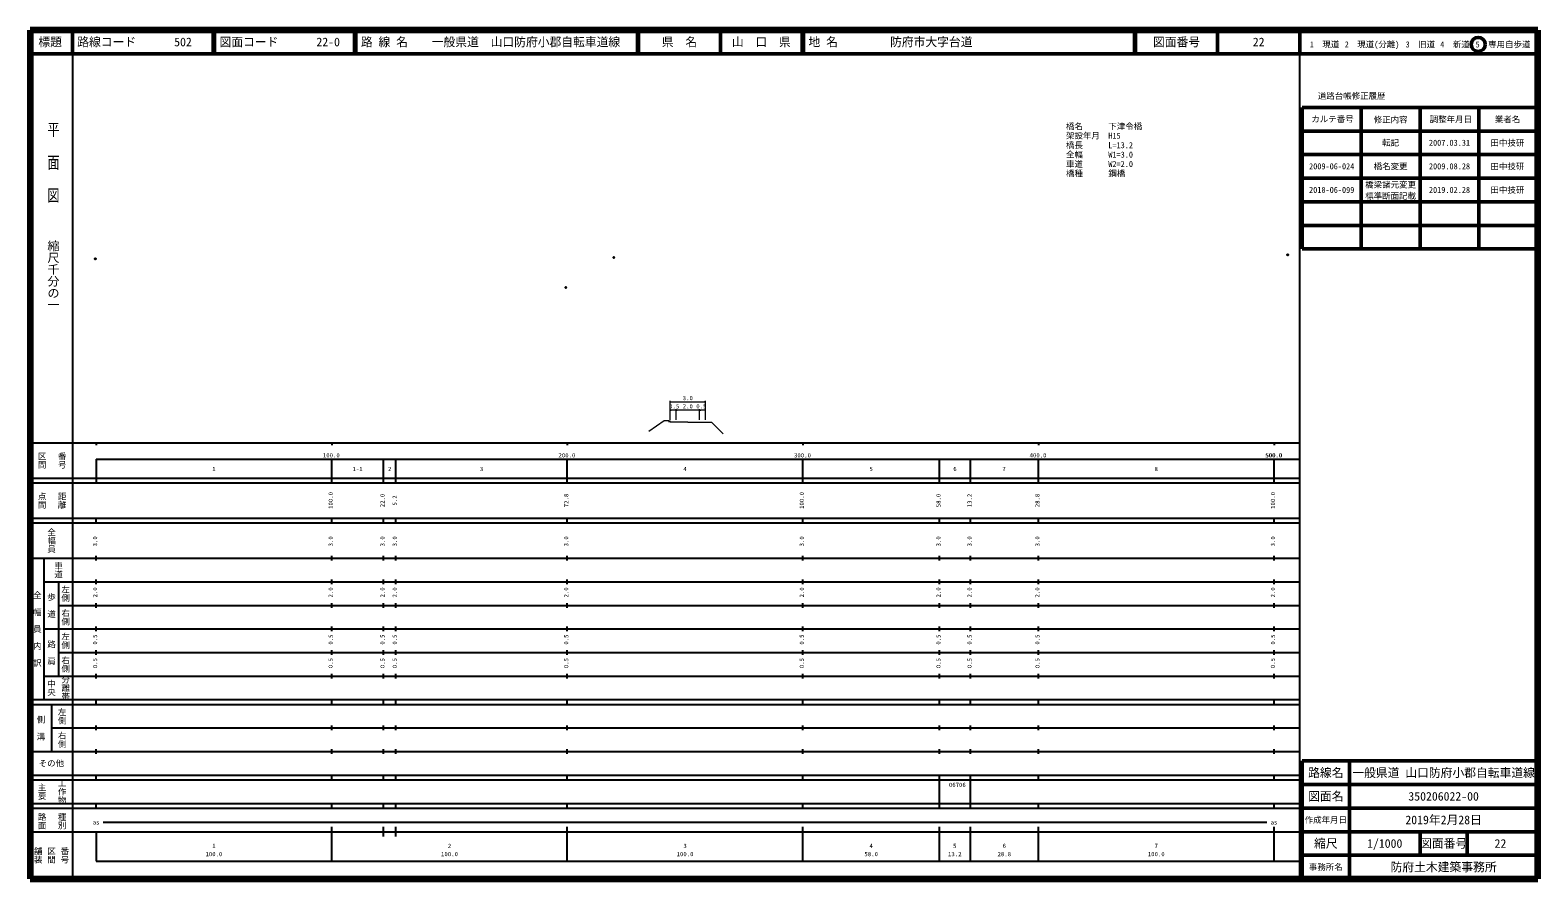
# Model space of a CAD drawing. Units: millimetres on the paper, with parts at other scales. Extents: x 40 to 680, y 20 to 380.
import ezdxf
from ezdxf.enums import TextEntityAlignment as Align

# ---------------------------------------------------------------- set-up
doc = ezdxf.new("R2010")
doc.units = ezdxf.units.MM
doc.header["$PDMODE"] = 32
doc.header["$PDSIZE"] = 0.5
doc.layers.add('M-OTRS', color=6, linetype='Continuous')
doc.layers.add('M-TTL-TXT', color=7, linetype='Continuous')
for name, color, linetype, lineweight in [('M-STR-HTXT', 7, 'Continuous', 13), ('M-TTL', 2, 'Continuous', 140), ('M-TTL-BAND', 7, 'Continuous', 25), ('M-TTL-FRAM', 2, 'Continuous', 50), ('M-TTL-LINE', 7, 'Continuous', 50)]:
    doc.layers.add(name, color=color, linetype=linetype, lineweight=lineweight)
doc.styles.add('@ＭＳ ゴシック', font='')
doc.styles.add('ＭＳ ゴシック', font='')
doc.styles.get('@ＭＳ ゴシック').set_extended_font_data('@MS Gothic')
doc.styles.get('ＭＳ ゴシック').set_extended_font_data('MS Gothic')

msp = doc.modelspace()

# ---------------------------------------------------------------- linework, layer by layer
at = {"layer": 'M-OTRS'}
for p in [(67.651, 283), (287.782, 283.575), (573.824, 284.712), (267.396, 270.872)]:
    msp.add_point(p, dxfattribs=at)
at = {"layer": 'M-STR-HTXT'}
for p, q in [((311.658, 214.739), (311.658, 222.739)), ((311.658, 222.239), (312.158, 222.322)), ((326.658, 222.239), (311.658, 222.239)), ((311.658, 218.739), (312.158, 218.822)), ((314.158, 218.739), (311.658, 218.739)), ((314.158, 218.739), (313.658, 218.822)), ((314.158, 214.739), (314.158, 219.239)), ((314.158, 218.739), (314.658, 218.822)), ((324.158, 218.739), (314.158, 218.739)), ((324.158, 218.739), (323.658, 218.822)), ((324.158, 214.739), (324.158, 219.239)), ((324.158, 218.739), (324.658, 218.822)), ((326.658, 218.739), (324.158, 218.739)), ((326.658, 222.239), (326.158, 222.322)), ((326.658, 218.739), (326.158, 218.822)), ((326.658, 214.739), (326.658, 222.739)), ((309.158, 214.239), (302.658, 209.739)), ((310.158, 214.239), (309.158, 214.239)), ((311.158, 214.239), (310.158, 214.239)), ((311.158, 214.239), (311.658, 214.239)), ((311.158, 214.239), (311.158, 213.739)), ((311.658, 213.739), (311.658, 214.239)), ((314.158, 213.739), (311.658, 213.739)), ((319.158, 213.739), (314.158, 213.739)), ((319.158, 213.739), (324.158, 213.739)), ((324.158, 213.739), (326.658, 213.739)), ((326.658, 213.739), (327.658, 213.739)), ((327.658, 213.739), (329.158, 213.739)), ((329.158, 213.739), (334.158, 208.739))]:
    msp.add_line(p, q, dxfattribs=at)
at = {"layer": 'M-TTL'}
for p, q in [((40, 380), (40, 20)), ((680, 380), (40, 380)), ((680, 20), (680, 380)), ((40, 20), (680, 20))]:
    msp.add_line(p, q, dxfattribs=at)
at = {"layer": 'M-TTL-BAND'}
for p, q in [((58, 370), (58, 20)), ((579, 20), (579, 370)), ((40, 205), (579, 205)), ((68, 205), (68, 204)), ((168, 205), (168, 204)), ((268, 205), (268, 204)), ((368, 205), (368, 204)), ((468, 205), (468, 204)), ((568, 205), (568, 204)), ((68, 198), (579, 198)), ((68, 198), (68, 188)), ((168, 188), (168, 198)), ((190, 188), (190, 198)), ((195.2, 188), (195.2, 198)), ((268, 188), (268, 198)), ((368, 188), (368, 198)), ((426, 188), (426, 198)), ((439.2, 188), (439.2, 198)), ((468, 188), (468, 198)), ((568, 188), (568, 198)), ((40, 190), (579, 190)), ((40, 188), (579, 188)), ((40, 173), (579, 173)), ((68, 171), (68, 173)), ((168, 171), (168, 173)), ((190, 171), (190, 173)), ((195.2, 171), (195.2, 173)), ((268, 171), (268, 173)), ((368, 171), (368, 173)), ((426, 171), (426, 173)), ((439.2, 171), (439.2, 173)), ((468, 171), (468, 173)), ((568, 171), (568, 173)), ((40, 171), (579, 171)), ((40, 156), (579, 156)), ((46, 96), (46, 156)), ((68, 155), (68, 157)), ((168, 155), (168, 157)), ((190, 155), (190, 157)), ((195.2, 155), (195.2, 157)), ((268, 155), (268, 157)), ((368, 155), (368, 157)), ((426, 155), (426, 157)), ((439.2, 155), (439.2, 157)), ((468, 155), (468, 157)), ((568, 155), (568, 157)), ((46, 146), (579, 146)), ((52, 146), (52, 106)), ((68, 145), (68, 147)), ((168, 145), (168, 147)), ((190, 145), (190, 147)), ((195.2, 145), (195.2, 147)), ((268, 145), (268, 147)), ((368, 145), (368, 147)), ((426, 145), (426, 147)), ((439.2, 145), (439.2, 147)), ((468, 145), (468, 147)), ((568, 145), (568, 147)), ((52, 136), (579, 136)), ((68, 135), (68, 137)), ((168, 135), (168, 137)), ((190, 135), (190, 137)), ((195.2, 135), (195.2, 137)), ((268, 135), (268, 137)), ((368, 135), (368, 137)), ((426, 135), (426, 137)), ((439.2, 135), (439.2, 137)), ((468, 135), (468, 137)), ((568, 135), (568, 137)), ((46, 126), (579, 126)), ((68, 125), (68, 127)), ((168, 125), (168, 127)), ((190, 125), (190, 127)), ((195.2, 125), (195.2, 127)), ((268, 125), (268, 127)), ((368, 125), (368, 127)), ((426, 125), (426, 127)), ((439.2, 125), (439.2, 127)), ((468, 125), (468, 127)), ((568, 125), (568, 127)), ((52, 116), (579, 116)), ((68, 115), (68, 117)), ((168, 115), (168, 117)), ((190, 115), (190, 117)), ((195.2, 115), (195.2, 117)), ((268, 115), (268, 117)), ((368, 115), (368, 117)), ((426, 115), (426, 117)), ((439.2, 115), (439.2, 117)), ((468, 115), (468, 117)), ((568, 115), (568, 117)), ((46, 106), (579, 106)), ((68, 105), (68, 107)), ((168, 105), (168, 107)), ((190, 105), (190, 107)), ((195.2, 105), (195.2, 107)), ((268, 105), (268, 107)), ((368, 105), (368, 107)), ((426, 105), (426, 107)), ((439.2, 105), (439.2, 107)), ((468, 105), (468, 107)), ((568, 105), (568, 107)), ((40, 96), (579, 96)), ((68, 94), (68, 96)), ((168, 94), (168, 96)), ((190, 94), (190, 96)), ((195.2, 94), (195.2, 96)), ((268, 94), (268, 96)), ((368, 94), (368, 96)), ((426, 94), (426, 96)), ((439.2, 94), (439.2, 96)), ((468, 94), (468, 96)), ((568, 94), (568, 96)), ((40, 94), (579, 94)), ((49, 94), (49, 74)), ((49, 84), (579, 84)), ((68, 83), (68, 85)), ((168, 83), (168, 85)), ((190, 83), (190, 85)), ((195.2, 83), (195.2, 85)), ((268, 83), (268, 85)), ((368, 83), (368, 85)), ((426, 83), (426, 85)), ((439.2, 83), (439.2, 85)), ((468, 83), (468, 85)), ((568, 83), (568, 85)), ((40, 74), (579, 74)), ((68, 73), (68, 75)), ((168, 73), (168, 75)), ((190, 73), (190, 75)), ((195.2, 73), (195.2, 75)), ((268, 73), (268, 75)), ((368, 73), (368, 75)), ((426, 73), (426, 75)), ((439.2, 73), (439.2, 75)), ((468, 73), (468, 75)), ((568, 73), (568, 75)), ((40, 64), (579, 64)), ((68, 62), (68, 64)), ((168, 62), (168, 64)), ((190, 62), (190, 64)), ((195.2, 62), (195.2, 64)), ((268, 62), (268, 64)), ((368, 62), (368, 64)), ((426, 62), (426, 64)), ((439.2, 62), (439.2, 64)), ((468, 62), (468, 64)), ((568, 62), (568, 64)), ((40, 62), (579, 62)), ((426, 52), (426, 62)), ((439.2, 52), (439.2, 62)), ((40, 52), (579, 52)), ((68, 50), (68, 52)), ((168, 50), (168, 52)), ((190, 50), (190, 52)), ((195.2, 50), (195.2, 52)), ((268, 50), (268, 52)), ((368, 50), (368, 52)), ((426, 50), (426, 52)), ((439.2, 50), (439.2, 52)), ((468, 50), (468, 52)), ((568, 50), (568, 52)), ((40, 50), (579, 50)), ((40, 40), (579, 40)), ((68, 40), (68, 27.5)), ((71, 44), (565, 44)), ((168, 27.5), (168, 42)), ((190, 38), (190, 42)), ((195.2, 38), (195.2, 42)), ((268, 27.5), (268, 42)), ((368, 27.5), (368, 42)), ((426, 27.5), (426, 42)), ((439.2, 27.5), (439.2, 42)), ((468, 27.5), (468, 42)), ((568, 27.5), (568, 42)), ((68, 27.5), (579, 27.5))]:
    msp.add_line(p, q, dxfattribs=at)
at = {"layer": 'M-TTL-FRAM'}
for p, q in [((580, 347.197), (580, 287.197)), ((580, 347.197), (680, 347.197)), ((580, 287.197), (680, 287.197)), ((680, 70), (580, 70)), ((580, 70), (580, 20))]:
    msp.add_line(p, q, dxfattribs=at)
at = {"layer": 'M-TTL-LINE'}
for p, q in [((58, 380), (58, 370)), ((117.75, 380), (117.75, 370)), ((118.25, 380), (118.25, 370)), ((177.75, 380), (177.75, 370)), ((178.25, 380), (178.25, 370)), ((297.75, 380), (297.75, 370)), ((298.25, 380), (298.25, 370)), ((333, 380), (333, 370)), ((367.75, 380), (367.75, 370)), ((368.25, 380), (368.25, 370)), ((508.747, 380), (508.747, 370)), ((509.247, 380), (509.247, 370)), ((543.997, 380), (543.997, 370)), ((579, 380), (579, 370)), ((40, 370), (680, 370)), ((605, 347.197), (605, 287.197)), ((630, 347.197), (630, 287.197)), ((655, 347.197), (655, 287.197)), ((580, 337.197), (680, 337.197)), ((580, 327.197), (680, 327.197)), ((580, 317.197), (680, 317.197)), ((580, 307.197), (680, 307.197)), ((580, 297.197), (680, 297.197)), ((600, 70), (600, 20)), ((680, 60), (580, 60)), ((680, 50), (580, 50)), ((680, 40), (580, 40)), ((630, 40), (630, 30)), ((650, 40), (650, 30)), ((680, 30), (580, 30))]:
    msp.add_line(p, q, dxfattribs=at)
msp.add_circle((654.688, 373.958), 3, dxfattribs=at)

# ---------------------------------------------------------------- texts
at = {"layer": 'M-STR-HTXT', "style": 'ＭＳ ゴシック'}
for s, p in [('橋名\u3000\u3000\u3000下津令橋', (479.713, 340.499)), ('橋長\u3000\u3000\u3000L=13.2', (479.713, 332.499)), ('架設年月\u3000H15', (479.713, 336.499)), ('全幅\u3000\u3000\u3000W1=3.0', (479.713, 328.499)), ('橋種\u3000\u3000\u3000鋼橋', (479.713, 320.499)), ('車道\u3000\u3000\u3000W2=2.0', (479.713, 324.499))]:
    msp.add_text(s, height=2.566, dxfattribs=at).set_placement(p, align=Align.TOP_LEFT)
for s, p in [('3.0', (319.158, 222.489)), ('0.5', (313.408, 218.989)), ('2.0', (319.158, 218.989)), ('0.5', (324.908, 218.989))]:
    msp.add_text(s, height=1.833, dxfattribs=at).set_placement(p, align=Align.BOTTOM_CENTER)
at = {"layer": 'M-TTL-BAND', "style": '@ＭＳ ゴシック', "width": 1.4}
msp.add_text('平  面  図', height=3.666, rotation=270, dxfattribs=at).set_placement((49.777, 306.475), align=Align.MIDDLE_RIGHT)
at = {"layer": 'M-TTL-BAND', "style": '@ＭＳ ゴシック'}
msp.add_text('縮尺千分の一', height=3.666, rotation=270, dxfattribs=at).set_placement((49.777, 261.03), align=Align.MIDDLE_RIGHT)
for s, p in [('区間', (45, 197.5)), ('番号', (53.5, 197.5)), ('点間', (45, 180.5)), ('距離', (53.5, 180.5)), ('全幅員', (49, 163.5)), ('車道', (52, 151)), ('全\u3000幅\u3000員\u3000内\u3000訳', (43, 126)), ('歩\u3000道', (49, 136)), ('左側', (55, 141)), ('右側', (55, 131)), ('左側', (55, 121)), ('路\u3000肩', (49, 116)), ('右側', (55, 111)), ('中央', (49, 101)), ('分離帯', (55, 101)), ('左側', (53.5, 89)), ('側\u3000溝', (44.5, 84)), ('右側', (53.5, 79)), ('主要', (45, 57)), ('工作物', (53.5, 57)), ('路面', (45, 44.5)), ('種別', (53.5, 44.5)), ('舗装', (43.333, 30)), ('区間', (49, 30)), ('番号', (54.667, 30))]:
    msp.add_text(s, height=2.566, rotation=270, dxfattribs=at).set_placement(p, align=Align.MIDDLE_CENTER)
at = {"layer": 'M-TTL-BAND', "style": 'ＭＳ ゴシック'}
for s, p in [('100.0', (167.844, 198.195)), ('200.0', (267.844, 198.195)), ('300.0', (367.844, 198.195)), ('400.0', (467.844, 198.195)), ('500.0', (567.844, 198.195)), ('500.0', (568, 198.195)), ('1', (118, 192.405)), ('1-1', (179, 192.405)), ('2', (192.6, 192.405)), ('3', (231.6, 192.405)), ('4', (318, 192.405)), ('5', (397, 192.405)), ('6', (432.6, 192.405)), ('7', (453.4, 192.405)), ('8', (518, 192.405)), ('as', (68, 42.5)), ('as', (568, 42.5)), ('1', (118, 32.523)), ('2', (218, 32.523)), ('3', (318, 32.523)), ('4', (397, 32.523)), ('5', (432.5, 32.523)), ('6', (453.5, 32.523)), ('7', (518, 32.523)), ('100.0', (118, 29.033)), ('100.0', (218, 29.033)), ('100.0', (318, 29.033)), ('58.0', (397, 29.033)), ('13.2', (432.5, 29.033)), ('28.8', (453.5, 29.033)), ('100.0', (518, 29.033))]:
    msp.add_text(s, height=1.833, dxfattribs=at).set_placement(p, align=Align.BOTTOM_CENTER)
for s, p in [('100.0', (169, 180.5)), ('22.0', (191, 180.5)), ('5.2', (196.2, 180.5)), ('72.8', (269, 180.5)), ('100.0', (369, 180.5)), ('58.0', (427, 180.5)), ('13.2', (440.2, 180.5)), ('28.8', (469, 180.5)), ('100.0', (569, 180.5)), ('3.0', (69, 163.174)), ('3.0', (169, 163.174)), ('3.0', (191, 163.174)), ('3.0', (196.2, 163.174)), ('3.0', (269, 163.174)), ('3.0', (369, 163.174)), ('3.0', (427, 163.174)), ('3.0', (440.2, 163.174)), ('3.0', (469, 163.174)), ('3.0', (569, 163.174)), ('2.0', (69, 141.5)), ('2.0', (169, 141.5)), ('2.0', (191, 141.5)), ('2.0', (196.2, 141.5)), ('2.0', (269, 141.5)), ('2.0', (369, 141.5)), ('2.0', (427, 141.5)), ('2.0', (440.2, 141.5)), ('2.0', (469, 141.5)), ('2.0', (569, 141.5)), ('0.5', (69, 121.5)), ('0.5', (169, 121.5)), ('0.5', (191, 121.5)), ('0.5', (196.2, 121.5)), ('0.5', (269, 121.5)), ('0.5', (369, 121.5)), ('0.5', (427, 121.5)), ('0.5', (440.2, 121.5)), ('0.5', (469, 121.5)), ('0.5', (569, 121.5)), ('0.5', (69, 111.5)), ('0.5', (169, 111.5)), ('0.5', (191, 111.5)), ('0.5', (196.2, 111.5)), ('0.5', (269, 111.5)), ('0.5', (369, 111.5)), ('0.5', (427, 111.5)), ('0.5', (440.2, 111.5)), ('0.5', (469, 111.5)), ('0.5', (569, 111.5))]:
    msp.add_text(s, height=1.833, rotation=90, dxfattribs=at).set_placement(p, align=Align.BOTTOM_CENTER)
msp.add_text('その他', height=2.566, dxfattribs=at).set_placement((49, 69), align=Align.MIDDLE_CENTER)
msp.add_text('06706', height=1.833, dxfattribs=at).set_placement((430, 58.405), align=Align.BOTTOM_LEFT)
at = {"layer": 'M-TTL-TXT', "style": 'ＭＳ ゴシック'}
for s, height, p in [('標題', 3.666, (48.5, 375)), ('県\u3000名', 3.666, (315.625, 375)), ('山\u3000口\u3000県', 3.666, (350.375, 375)), ('図面番号', 3.666, (526.622, 375)), ('22', 3.666, (561.497, 375)), ('1\u3000現道', 2.566, (589.448, 373.958)), ('2\u3000現道(分離)', 2.566, (609.619, 373.958)), ('3\u3000旧道', 2.566, (630.121, 373.958)), ('4\u3000新道', 2.566, (644.824, 373.958)), ('5\u3000専用自歩道', 2.566, (665.228, 373.958)), ('道路台帳修正履歴', 2.566, (600.968, 352.113)), ('カルテ番号', 2.566, (592.839, 342.277)), ('修正内容', 2.566, (617.509, 342.023)), ('調整年月日', 2.566, (643.089, 342.197)), ('業者名', 2.566, (667.134, 342.197)), ('転記', 2.566, (617.5, 332.245)), ('2007.03.31', 2.566, (642.5, 332.245)), ('田中技研', 2.566, (667.077, 332.189)), ('2009-06-024', 2.566, (592.5, 322.245)), ('橋名変更', 2.566, (617.5, 322.245)), ('2009.08.28', 2.566, (642.5, 322.245)), ('田中技研', 2.566, (667.077, 322.189)), ('橋梁諸元変更', 2.566, (617.5, 314.449)), ('田中技研', 2.566, (667.077, 312.189)), ('2018-06-099', 2.566, (592.5, 312.245)), ('標準断面記載', 2.566, (617.5, 309.686)), ('2019.02.28', 2.566, (642.5, 312.245)), ('路線名', 3.666, (590, 65)), ('路線名', 3.666, (590, 65)), ('一般県道 山口防府小郡自転車道線', 3.666, (640, 65)), ('図面名', 3.666, (590, 55)), ('図面名', 3.666, (590, 55)), ('350206022-00', 3.666, (640, 55)), ('作成年月日', 2.566, (590, 45)), ('作成年月日', 2.566, (590, 45)), ('2019年2月28日', 3.666, (640, 45)), ('縮尺', 3.666, (590, 35)), ('縮尺', 3.666, (590, 35)), ('1/1000', 3.666, (615, 35)), ('図面番号', 3.666, (640, 35)), ('図面番号', 3.666, (640, 35)), ('22', 3.666, (664.125, 35)), ('事務所名', 2.566, (590, 25)), ('事務所名', 2.566, (590, 25)), ('防府土木建築事務所', 3.666, (640, 25))]:
    msp.add_text(s, height=height, dxfattribs=at).set_placement(p, align=Align.MIDDLE_CENTER)
for s, p in [('路線コード', (60, 375)), ('502', (101.142, 375)), ('図面コード', (120.38, 375)), ('22-0', (161.521, 375)), ('路 線 名', (180.38, 375)), ('一般県道\u3000山口防府小郡自転車道線', (210.464, 375)), ('地 名', (370.38, 375)), ('防府市大字台道', (405.024, 375))]:
    msp.add_text(s, height=3.666, dxfattribs=at).set_placement(p, align=Align.MIDDLE_LEFT)

doc.saveas('drawing.dxf')
